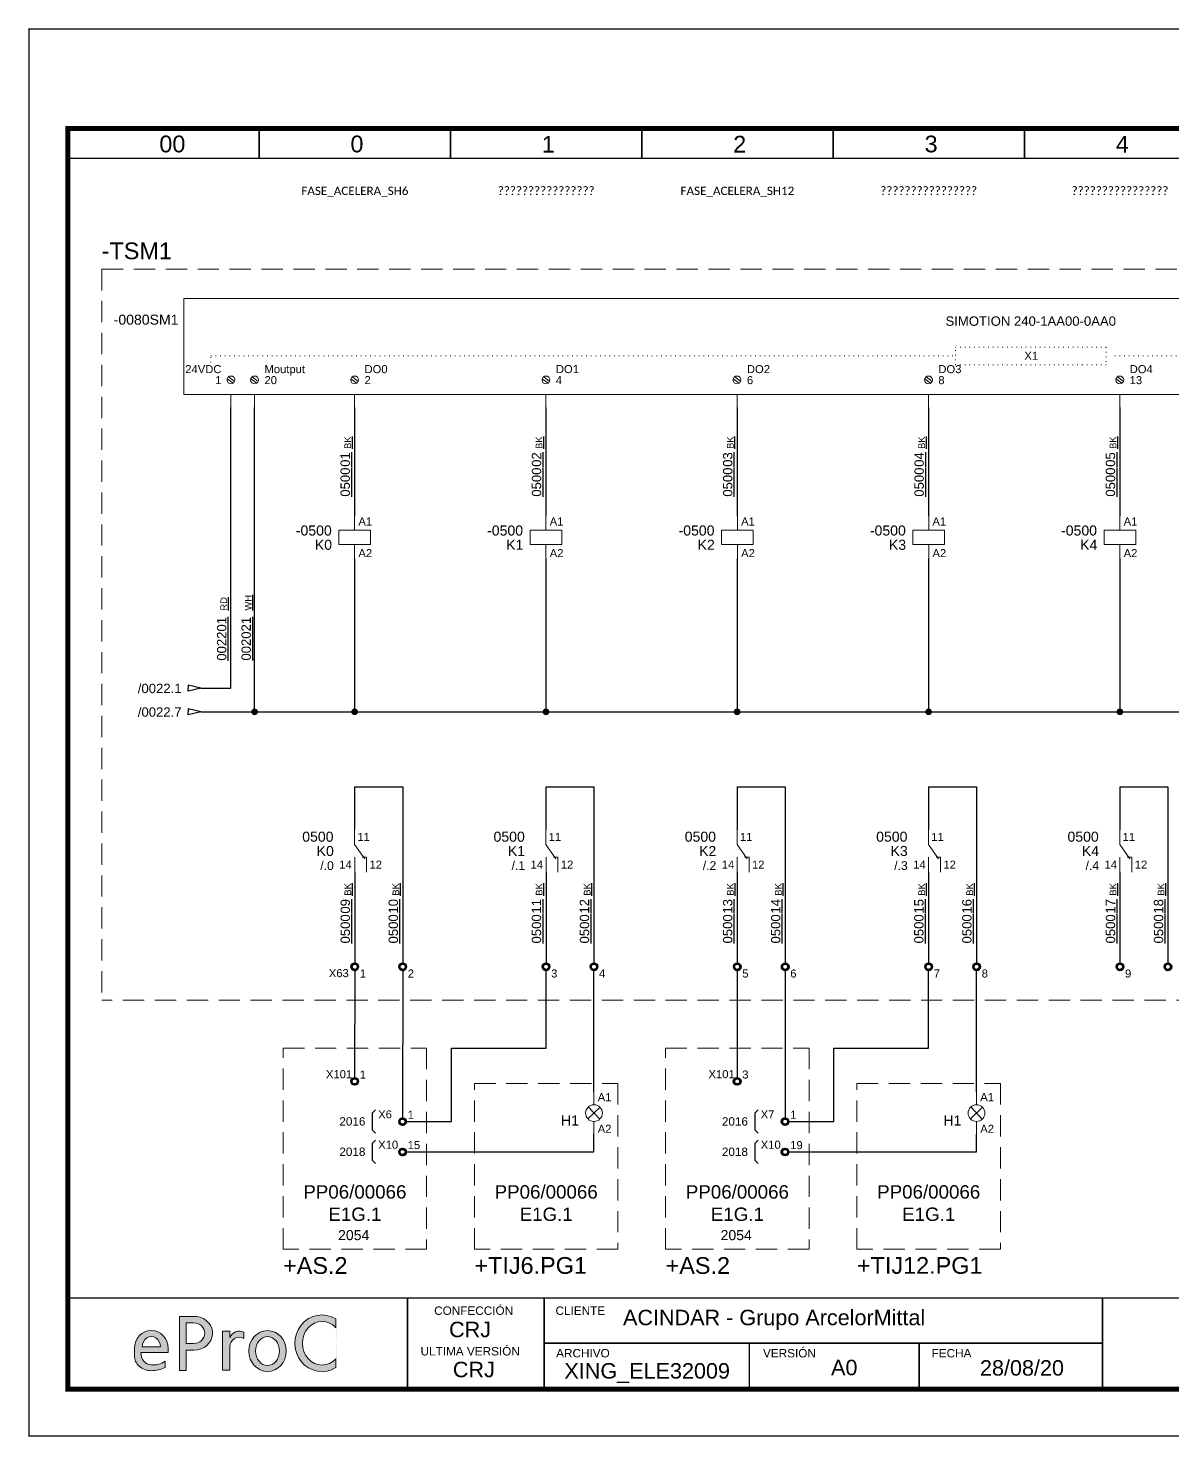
# Model space of a CAD drawing. Header units: millimetres. Extents: x 0 to 14510, y -7775 to 297.
# Drawn here: x 389.8 to 560.6, y -5515.6 to -5305.4 of the extents above; entities that cross this region are included whole.
import ezdxf
from ezdxf.enums import TextEntityAlignment as Align

# ---------------------------------------------------------------- set-up
doc = ezdxf.new("R2010")
doc.units = ezdxf.units.MM
doc.linetypes.add('ACAD_ISO07W100', pattern=[3, 0, -3])
doc.linetypes.add('HIDDEN2', pattern=[4.762499999999999, 3.175, -1.5875])
for name, color, linetype, lineweight in [('Cables eProC', 81, 'Continuous', 25), ('eProC - L2', 41, 'Continuous', 20), ('Referencias eProC', 61, 'Continuous', 25), ('Textos eProC', 41, 'Continuous', 25)]:
    doc.layers.add(name, color=color, linetype=linetype, lineweight=lineweight)
doc.styles.get("Standard").update_dxf_attribs({"font": 'arial.ttf'})

# ---------------------------------------------------------------- blocks, each defined once
blk = doc.blocks.new('eProC - Rótulo')
at = {"layer": 'eProC - L2', "lineweight": 0}
h = blk.add_hatch(color=256, dxfattribs=at)
h.dxf.hatch_style = 1
edge = h.paths.add_edge_path()
edge.add_ellipse((18.25213672028826, -196.9261742999511), major_axis=(0, 2.69398394157768), ratio=0.9394639537380453, start_angle=270, end_angle=450)
edge.add_line((15.721235915227, -196.9261742999488), (15.721235915227, -198.0262406689194))
edge.add_ellipse((18.25213672028826, -198.0262406689176), major_axis=(-2.530900805061371, 0), ratio=0.8765219452336325, start_angle=0, end_angle=90.00000003045925)
edge.add_arc((18.27335383050047, -195.5607843947532), 4.683894425901206, 269.7404606443341, 295.7776069626162)
edge.add_line((20.31028205640587, -199.7785788889764), (20.29822599010674, -198.8274645321544))
edge.add_arc((18.53107238730183, -196.3659306924278), 3.030178328089625, 264.718299702173, 305.6748497988437, ccw=False)
edge.add_ellipse((18.25213672028826, -197.5293953656246), major_axis=(0, -1.853847971147125), ratio=0.8438195784126398, start_angle=270, end_angle=360, ccw=False)
edge.add_line((16.68782350683375, -197.5293953656246), (20.78303752534953, -197.5293953656246))
edge.add_line((20.78303752534953, -197.5293953656246), (20.78303752534964, -196.9261742999511))
edge = h.paths.add_edge_path(flags=16)
edge.add_line((19.61407906036493, -196.6747056132363), (16.8901943802116, -196.6747056132363))
edge.add_ellipse((18.25213672028826, -196.6524970348587), major_axis=(0, 1.493762606582783), ratio=0.9118536529786326, start_angle=269.14812120263406, end_angle=450.85187879736594, ccw=False)
edge = h.paths.add_edge_path()
edge.add_ellipse((24.53606879678694, -194.6480166949741), major_axis=(2.859551306712874, 0), ratio=0.8879042817777737, start_angle=271.7431843167558, end_angle=440.0131197538371)
edge.add_line((25.03197981647497, -192.1474811884746), (22.43893209419025, -192.1474811884746))
edge.add_line((22.43893209419025, -192.1474811884746), (22.43893209419025, -197.188480772912))
edge.add_line((22.43893209419025, -197.188480772912), (22.43893209419025, -200.2321034925712))
edge.add_line((22.43893209419025, -200.2321034925712), (23.45480529619465, -200.2321034925712))
edge.add_line((23.45480529619465, -200.2321034925712), (23.45480529619465, -197.1858495332467))
edge.add_line((23.45480529619465, -197.1858495332467), (24.62305523908697, -197.1858495332467))
edge = h.paths.add_edge_path(flags=16)
edge.add_line((23.45480529619465, -196.1897923405218), (23.45480529619465, -193.1062410494224))
edge.add_line((23.45480529619465, -193.1062410494224), (24.53606879676522, -193.1062410494224))
edge.add_ellipse((24.53606879678694, -194.6480166949741), major_axis=(1.681458667494562, 0), ratio=0.9169274721736568, start_angle=270, end_angle=450, ccw=False)
edge.add_line((24.53606879683048, -196.1897923405218), (23.45480529619465, -196.1897923405218))
h.paths.add_polyline_path([(28.88337502731326, -200.1686943225809), (29.96274090268548, -200.1686943225809), (29.96274090268548, -196.6621550902314, -0.5790308252155739), (32.03007794970472, -195.4418327159001), (32.03007794970472, -194.4851599634876, 0.4270023526849942), (29.96274090268548, -195.3092403231453), (29.96274090268548, -194.3667890582274), (28.88337502731326, -194.3667890582274)])
edge = h.paths.add_edge_path()
edge.add_ellipse((35.59266709558801, -197.314602608275), major_axis=(0, 3.050109259531877), ratio=0.9167500623092966, start_angle=0, end_angle=360)
edge = h.paths.add_edge_path(flags=16)
edge.add_ellipse((35.59266709558801, -197.314602608275), major_axis=(0, 2.152249407964542), ratio=0.8331707360348017, start_angle=0, end_angle=360)
edge = h.paths.add_edge_path()
edge.add_ellipse((43.71944930917152, -196.1511172593932), major_axis=(0, -3.250497670981453), ratio=0.9018554990975474, start_angle=135.331656941236, end_angle=404.668343058764, ccw=False)
edge.add_line((45.78028465666421, -193.8394023104156), (45.78028465666421, -192.5089534251097))
edge.add_ellipse((43.71944930917152, -196.1511172593932), major_axis=(0, -4.224315765563161), ratio=0.963019127378297, start_angle=149.5633998648684, end_angle=390.4366001351317)
edge.add_line((45.78028465666421, -199.7932810936768), (45.78028465666421, -198.4628322083709))
at = {"layer": 'eProC - L2', "lineweight": 5, "const_width": 0.233}
for points in [[(0, 0), (297, 0), (297, -210.0000000000002), (0, -210), (0, 0)], [(56.47486139750822, -202.9226231724861), (56.47486139750822, -189.3236231724859)], [(76.84365215121034, -202.9226231724861), (76.84365215121034, -189.3236231724859)], [(5.783499999999549, -189.4009999999998), (291.2164999999995, -189.4009999999998)], [(160.1370160879637, -203), (160.1370160879637, -189.4009999999998)], [(76.84365215121034, -196.123123172486), (160.1370160879637, -196.123123172486)], [(107.4632783138395, -202.9226231724861), (107.4632783138395, -196.123123172486)], [(132.7952386088173, -202.9226231724861), (132.7952386088173, -196.123123172486)]]:
    blk.add_lwpolyline(points, dxfattribs=at)
at = {"layer": 'eProC - L2', "lineweight": 40, "const_width": 0.75}
blk.add_lwpolyline([(5.783499999999549, -203), (291.2505000000001, -203), (291.2850000000003, -14.87246776690426), (5.817999999999756, -14.87246776690426)], close=True, dxfattribs=at)
at = {"layer": 'eProC - L2', "lineweight": 5, "const_width": 0.233}
for points in [[(34.34049999999991, -19.30656616285751), (5.783499999999663, -19.30656616285751), (5.783499999999549, -14.87246776690426), (34.34049999999979, -14.87246776690426)], [(62.89750000000026, -19.30656616285751), (34.34050000000002, -19.30656616285751), (34.34049999999979, -14.87246776690426), (62.89750000000004, -14.87246776690426)], [(91.4375, -19.30656616285796), (62.88049999999976, -19.30656616285796), (62.88049999999976, -14.87246776690426), (91.4375, -14.87246776690426)], [(119.9608131526145, -19.30656616285796), (91.40381315261425, -19.30656616285796), (91.40381315261413, -14.87246776690472), (119.9608131526143, -14.87246776690472)], [(148.517813152615, -19.30656616285796), (119.9608131526147, -19.30656616285796), (119.9608131526143, -14.87246776690472), (148.5178131526145, -14.87246776690472)], [(177.0578131526145, -19.30656616285842), (148.5008131526142, -19.30656616285842), (148.5008131526142, -14.87246776690472), (177.0578131526145, -14.87246776690472)]]:
    blk.add_lwpolyline(points, close=True, dxfattribs=at)
at = {"layer": 'eProC - L2', "lineweight": 0}
for points in [[(22.43893209419025, -197.188480772912), (22.43893209419025, -192.1474811884746), (25.03197981648179, -192.1474811884746)], [(23.45480529619465, -197.188480772912), (23.45480529619465, -200.2321034925712), (22.43893209419025, -200.2321034925712), (22.43893209419025, -192.1474811884746), (23.45480529619465, -192.1474811884746)], [(23.45480529619465, -193.1062410494224), (23.45480529619465, -196.1897923405218)], [(24.5360687967883, -193.1062410494224), (23.45480529619465, -193.1062410494224), (23.45480529619465, -196.1897923405218), (24.5360687967883, -196.1897923405218)], [(45.78028465666421, -192.5089534251097), (45.78028465666421, -193.8394023104156)], [(29.96274090268548, -196.6284768904829), (29.96274090268548, -200.1686943225809), (28.88337502731326, -200.1686943225809), (28.88337502731326, -194.3667890582274), (29.96274090268548, -194.3667890582274), (29.96274090268548, -195.3092403231431)], [(32.03007794970472, -195.4418327159001), (32.03007794970472, -194.4851599634871)], [(15.721235915227, -196.9261742999511), (15.721235915227, -198.0262406689176)], [(20.78303752534953, -197.5293953656246), (16.68782350683296, -197.5293953656246)], [(16.89019438021217, -196.6747056132363), (19.61407906036425, -196.6747056132363)], [(20.78303752534953, -197.5293953656246), (20.78303752534953, -196.9261742999511)], [(24.62305523906866, -197.1858495332467), (23.45480529619465, -197.1858495332467)], [(20.31028205640587, -199.7785788889755), (20.29822599010674, -198.8274645321535)], [(45.78028465666421, -198.4628322083713), (45.78028465666421, -199.7932810936768)]]:
    blk.add_lwpolyline(points, dxfattribs=at)
for centre, radius, start, end in [((31.34663979589845, -196.6453159903344), 1.384001337398694, 60.40847701888465, 180.6971331110832), ((31.39091835090221, -195.8868887166072), 1.540574078083927, 65.48798580094844, 157.9783705209563), ((18.53107238730195, -196.3659306924278), 3.030178328089643, 264.7182996994936, 305.674849798842), ((18.27335383050047, -195.5607843947532), 4.683894425901305, 269.7404606254545, 295.7776069626336)]:
    blk.add_arc(centre, radius, start, end, dxfattribs=at)
for centre, major_axis, ratio, start_param, end_param in [((24.53606879678694, -194.6480166949741), (1.681458667494562, 0), 0.9169274721736568, 4.71238898038469, 7.853981633974483), ((24.53606879678694, -194.6480166949741), (2.859551306712874, 0), 0.8879042817777737, 4.742813286181207, 7.679677691676559), ((43.71944930917152, -196.1511172593932), (0, -4.224315765563161), 0.963019127378297, 2.610373768118795, 6.814404192650585), ((43.71944930917152, -196.1511172593932), (0, -3.250497670981453), 0.9018554990975474, 2.361982995804007, 7.062794964965373), ((18.25213672028826, -196.9261742999511), (0, 2.69398394157768), 0.9394639537380453, 4.71238898038469, 7.853981633974483), ((18.25213672028826, -196.6524970348587), (0, 1.493762606582783), 0.9118536529786326, 4.697520890542724, 7.868849723816449), ((18.25213672028826, -197.5293953656246), (0, -1.853847971147125), 0.8438195784126398, 4.71238898038469, 6.283185307179586), ((18.25213672028826, -198.0262406689176), (-2.530900805061371, 0), 0.8765219452336325, 0, 1.570796327326511)]:
    blk.add_ellipse(centre, major_axis=major_axis, ratio=ratio, start_param=start_param, end_param=end_param, dxfattribs=at)
for major_axis, ratio in [((0, 3.050109259531877), 0.9167500623092966), ((0, 2.152249407964542), 0.8331707360348017)]:
    blk.add_ellipse((35.59266709558801, -197.314602608275), major_axis=major_axis, ratio=ratio, dxfattribs=at)
at = {"layer": 'eProC - L2', "lineweight": 20, "char_height": 2.5, "attachment_point": 7}
for s, insert in [('{\\fArial|b0|i0|c0|p18;00}', (19.45209767577444, -18.45176193203861)), ('{\\fArial|b0|i0|c0|p18;0}', (47.95841082838848, -18.45176193204053)), ('{\\fArial|b0|i0|c0|p18;1}', (76.51541082838872, -18.45176193203906)), ('{\\fArial|b0|i0|c0|p18;2}', (105.0554108283887, -18.45176193203906)), ('{\\fArial|b0|i0|c0|p18;3}', (133.6124108283885, -18.45176193203906)), ('{\\fArial|b0|i0|c0|p18;4}', (162.1354108283886, -18.45176193203906))]:
    blk.add_mtext(s, dxfattribs=dict(at, insert=insert))
at = {"layer": 'eProC - L2', "attachment_point": 7}
for s, insert, char_height in [('{\\fArial|b0|i0|c0|p18;CONFECCIÓN }', (60.44413231986846, -191.9323770540059), 1.255239842187869), ('{\\fArial|b0|i0|c0|p18;CLIENTE}', (78.54848969712793, -191.9323770540059), 1.255239842187869), ('{\\fArial|b0|i0|c0|p18;ACINDAR - Grupo ArcelorMittal}', (88.62083612340257, -194.1530265221377), 2.305149634601388), ('{\\fArial|b0|i0|c0|p18;CRJ}', (62.66984818896753, -195.2786288782686), 2.305149634601388), ('{\\fArial|b0|i0|c0|p18;ULTIMA VERSIÓN}', (58.41840193245116, -197.989487357172), 1.255239842187869), ('{\\fArial|b0|i0|c0|p18;ARCHIVO}', (78.64627760704661, -198.2800028847432), 1.255239842187869), ('{\\fArial|b0|i0|c0|p18;VERSIÓN}', (109.503126452717, -198.2800028847432), 1.255239842187869), ('{\\fArial|b0|i0|c0|p18;FECHA}', (134.6501022744314, -198.2800028847432), 1.255239842187869), ('{\\fArial|b0|i0|c0|p18;CRJ}', (63.23684171670493, -201.2539878171506), 2.305149634601388), ('{\\fArial|b0|i0|c0|p18;XING_ELE32009}', (79.87327899639467, -202.087657779754), 2.305149634601388), ('{\\fArial|b0|i0|c0|p18;A0}', (119.6550813409899, -200.9525265221378), 2.305149634601388), ('{\\fArial|b0|i0|c0|p18;28/08/20}', (141.867730192314, -201.0108573813513), 2.305149634601388)]:
    blk.add_mtext(s, dxfattribs=dict(at, insert=insert, char_height=char_height))
at = {"layer": 'eProC - L2'}
for tag, p in [('GR', (284.9388241817146, -193.1055635700077)), ('PG', (284.9388241817146, -198.932405996431))]:
    blk.add_attdef(tag, text='', height=3, dxfattribs=at).set_placement(p, align=Align.MIDDLE)
blk.add_attdef('DESCRIPCIÓN', text='', height=1.8, dxfattribs=at).set_placement((216.3124805672701, -199.6093158954159), align=Align.CENTER)
blk = doc.blocks.new('DO_01')
at = {"layer": 'Cables eProC'}
for points in [[(19.84594970466969, -79.08101476948013), (24.34881639718151, -79.08101476948013), (24.34881639718151, -37.18810112450319)], [(19.84594970466969, -82.606788028349), (27.87458965607402, -82.60678802834809), (27.87458965607402, -37.18810112450319)]]:
    blk.add_lwpolyline(points, dxfattribs=at)
at = {"layer": 'eProC - L2'}
blk.add_lwpolyline([(0, 0), (285.3993131526131, 0), (285.3993131526131, -170.0944338371428), (0, -170.0944338371428)], close=True, dxfattribs=at)
for points in [[(256.3939237839822, -20.9050995687885), (17.33208903761988, -20.90509956879123)], [(17.33208903761988, -35.22981306578004), (17.33208903761988, -20.90509956879123)], [(256.3939237839822, -20.9050995687885), (256.3939237839822, -35.22981306577822)], [(24.66013689338251, -33.57213344519369), (23.79449067109817, -32.88831886998014)], [(24.00707340862209, -32.60115836636305), (24.89027958009137, -33.29884436951579)], [(28.18591015227503, -33.57213344519369), (27.32026392999069, -32.88831886998014)], [(27.5328466675146, -32.60115836636305), (28.41605283898389, -33.29884436951579)], [(43.11313364881607, -33.57213344519369), (42.24748742653173, -32.88831886998014)], [(42.46007016405565, -32.60115836636305), (43.34327633552493, -33.29884436951579)], [(71.65313364881513, -33.57213344519369), (70.78748742653079, -32.88831886998014)], [(71.0000701640547, -32.60115836636305), (71.88327633552399, -33.29884436951579)], [(100.1594558671877, -33.57213073311141), (99.29380964490338, -32.88831615789786)], [(99.5063923824273, -32.60115565428077), (100.3895985538966, -33.29884165743351)], [(128.716446761031, -33.57213344519369), (127.8508005387466, -32.88831886998014)], [(128.0633832762705, -32.60115836636305), (128.9465894477398, -33.29884436951579)], [(157.2564513141078, -33.57213344519369), (156.3908050918235, -32.88831886998014)], [(156.6033878293474, -32.60115836636305), (157.4865940008167, -33.29884436951579)], [(185.7797644667226, -33.57213344519369), (184.9141182444382, -32.88831886998014)], [(185.1267009819621, -32.60115836636305), (186.0099071534314, -33.29884436951579)], [(214.3030776193373, -33.57213344519369), (213.4374313970529, -32.88831886998014)], [(213.6500141345768, -32.60115836636305), (214.5332203060461, -33.29884436951579)], [(242.826390771952, -33.57213344519369), (241.9607445496677, -32.88831886998014)], [(242.1733272871916, -32.60115836636305), (243.0565334586609, -33.29884436951579)], [(17.33208903761988, -35.22981306578004), (256.3939237839822, -35.22981306577822)], [(24.34881639718151, -35.22981306577822), (24.34881639718151, -37.18810112450319)], [(27.87458965607402, -35.22981306577822), (27.87458965607402, -37.18810112450319)], [(42.80181315261507, -35.22981306577822), (42.80181315261507, -37.18810112450319)], [(71.34181315261412, -35.22981306577822), (71.34181315261412, -37.18809841242091)], [(99.86512630522884, -35.22981306577822), (99.86512630522884, -37.18810112450319)], [(128.4221263052295, -35.22981306577822), (128.4221263052295, -37.18810112450319)], [(156.9621263052286, -35.22981306577822), (156.9621263052286, -37.18810112450319)], [(185.4854394578433, -35.22981306577822), (185.4854394578433, -37.18809841242091)], [(214.008752610458, -35.22981306577822), (214.008752610458, -37.18809841242091)], [(242.5320657630728, -35.22981306577822), (242.5320657630728, -37.18809841242091)]]:
    blk.add_lwpolyline(points, dxfattribs=at)
at = {"layer": 'eProC - L2', "linetype": 'ACAD_ISO07W100', "ltscale": 0.2}
blk.add_lwpolyline([(132.4220374803772, -28.16513649028366), (154.9079493906465, -28.16513649028366), (154.9079493906465, -30.83564441273575), (132.4220374803772, -30.83564441273575)], close=True, dxfattribs=at)
for points in [[(21.33241259852184, -30.46476562651969), (21.33241259852184, -29.5003904515097), (132.4220374803754, -29.5003904515097)], [(245.1834483611437, -30.46476562651969), (245.1834483611437, -29.5003904515097), (155.9150289305162, -29.5003904515097)]]:
    blk.add_lwpolyline(points, dxfattribs=at)
at = {"layer": 'eProC - L2'}
for centre in [(24.34881639718151, -33.07641504645562), (27.87458965607402, -33.07641504645562), (42.80181315261507, -33.07641504645562), (71.34181315261412, -33.07641504645562), (99.84813537098671, -33.07641233437334), (128.40512626483, -33.07641504645562), (156.9451308179068, -33.07641504645562), (185.4684439705215, -33.07641504645562), (213.9917571231363, -33.07641504645562), (242.515070275751, -33.07641504645562)]:
    blk.add_circle(centre, 0.5853692699507881, dxfattribs=at)
at = {"layer": 'eProC - L2', "char_height": 1.2}
for s, insert, attachment_point in [('24VDC', (22.9365740690846, -30.86054497545888), 3), ('Moutput', (29.34668235473873, -30.86054497545888), 1), ('DO0', (44.27390585127978, -30.86054497545888), 1), ('DO1', (72.81390585127883, -30.86054497545888), 1), ('DO2', (101.3202280696514, -30.8605422633766), 1), ('DO3', (129.8772189634947, -30.86054497545888), 1), ('DO4', (158.4172235165715, -30.86054497545888), 1), ('DO5', (186.9405366691863, -30.86054497545888), 1), ('DO6', (215.463849821801, -30.86054497545888), 1), ('DO7', (243.9871629744157, -30.86054497545888), 1), ('1', (22.9365740690846, -32.50540568584074), 3), ('20', (29.34668235473873, -32.50540568584074), 1), ('2', (44.27390585127978, -32.50540568584074), 1), ('4', (72.81390585127883, -32.50540568584074), 1), ('6', (101.3202280696514, -32.50540297375846), 1), ('8', (129.8772189634947, -32.50540568584074), 1), ('13', (158.4172235165715, -32.50540568584074), 1), ('15', (186.9405366691863, -32.50540568584074), 1), ('17', (215.463849821801, -32.50540568584074), 1), ('19', (243.9871629744157, -32.50540568584074), 1)]:
    blk.add_mtext_dynamic_manual_height_columns(s, width=3.250252668158737, gutter_width=7.5, heights=[0], dxfattribs=dict(at, insert=insert, attachment_point=attachment_point))
at = {"layer": 'eProC - L2'}
for tag, p in [('GXX1', (16.52262650177727, -22.51257013061422)), ('ID1', (16.52262650177727, -24.82869351363752))]:
    blk.add_attdef(tag, text='', height=1.5, dxfattribs=at).set_placement(p, align=Align.RIGHT)
for tag, height, p in [('DESC1', 1.4, (143.66499343551, -24.99573088878878)), ('BYTE', 1.2, (143.7363716029286, -30.06277491615674))]:
    blk.add_attdef(tag, text='', height=height, dxfattribs=at).set_placement(p, align=Align.CENTER)
blk = doc.blocks.new('eProC_B31_00')
at = {"layer": 'eProC - L2'}
for p, q in [((0, -2.107225389469022), (0, 0)), ((-2.370628563152422, -2.107225389469022), (2.370628563152422, -2.107225389469022)), ((-2.370628563152422, -4.214450778938044), (-2.370628563152422, -2.107225389469022)), ((2.370628563152422, -2.107225389469022), (2.370628563152422, -4.214450778938044)), ((2.370628563152422, -4.214450778938044), (-2.370628563152422, -4.214450778938044)), ((0, -4.214450778938044), (0, -6.321676168408885))]:
    blk.add_line(p, q, dxfattribs=at)
for tag, p in [('GXX', (-3.415962030262563, -2.885587732337626)), ('KXXX.X', (-3.369967021521916, -5.018904399182247))]:
    blk.add_attdef(tag, text='', height=1.5, dxfattribs=at).set_placement(p, align=Align.RIGHT)
at = {"layer": 'eProC - L2', "flags": 8}
for tag, p in [('A1', (0.5573776115197688, -1.388941148878075)), ('A2', (0.5592956374384812, -6.110240629295731))]:
    blk.add_attdef(tag, p, '', height=1.2, dxfattribs=at)
blk = doc.blocks.new('NODO')
at = {"layer": 'Cables eProC', "const_width": 0.5}
blk.add_lwpolyline([(-0.25, 0, 1), (0.25, 0, 1)], format="xyb", close=True, dxfattribs=at)
blk = doc.blocks.new('eProC - Referencia Cable')
at = {"layer": 'Referencias eProC'}
for points in [[(0, 0), (-1.863388116944407, 0.4313419375316698), (-1.863388116944407, 0)], [(0, 0), (-1.863388116944407, -0.4313419375316698), (-1.863388116944407, 0)]]:
    blk.add_lwpolyline(points, dxfattribs=at)
blk.add_attdef('/XX.X', text='', height=1.4, dxfattribs=at).set_placement((-2.869272252259179, -0.7328899879939854), align=Align.RIGHT)
blk = doc.blocks.new('eProC - Borne 2.0')
at = {"layer": 'Cables eProC'}
h = blk.add_hatch(dxfattribs=at)
h.set_pattern_fill('ANSI31', color=256, scale=0.0279171615287314)
h.set_pattern_definition([(45, (-2462.882078904184, -2995.577827000979), (-0.06267581517531662, 0.06267581517531662), [])])
edge = h.paths.add_edge_path()
edge.add_arc((0, -0.4535599239779913), 0.5742361460052544, 0, 360)
edge = h.paths.add_edge_path(flags=17)
edge.add_arc((2.775557561562891e-17, -0.4535599239779913), 0.3850599639098976, 0, 360)
for radius in [0.5742361460052052, 0.3850599639097176]:
    blk.add_circle((0, -0.4535599239779913), radius, dxfattribs=at)
blk = doc.blocks.new('eProC_B32_01')
at = {"layer": 'eProC - L2'}
for p, q in [((0, -1.911612810033148), (0, 0)), ((0, -4.410063358373918), (0, -6.321676168408885))]:
    blk.add_line(p, q, dxfattribs=at)
for points in [[(-0.9090045296616154, -4.017736299093485), (0.9090045296607059, -2.303939869313581)], [(-0.8568982148899522, -2.251833554541008), (0.8568982148890427, -4.069842613864239)]]:
    blk.add_lwpolyline(points, dxfattribs=at)
blk.add_circle((0, -3.160838084203533), 1.249225274170242, dxfattribs=at)
for tag, p in [('GXX', (-2.294558741280382, -2.885587732337626)), ('KXXX.X', (-2.248563732539735, -5.018904399182247))]:
    blk.add_attdef(tag, text='', height=1.5, dxfattribs=at).set_placement(p, align=Align.RIGHT)
at = {"layer": 'eProC - L2', "flags": 8}
for tag, p in [('A1', (0.5573776115197688, -1.388941148878075)), ('A2', (0.5592956374384812, -6.110240629295731))]:
    blk.add_attdef(tag, p, '', height=1.2, dxfattribs=at)
blk = doc.blocks.new('eProC_B16_00')
at = {"layer": 'eProC - L2'}
for p, q in [((0, -2.212649590350338), (0, 0)), ((0.009941017618984915, -6.321676168408885), (0.009941017618984915, -4.109026578058547)), ((1.777964527987933, -6.321676168408885), (1.777964527987933, -4.109026578058547))]:
    blk.add_line(p, q, dxfattribs=at)
for points in [[(1.497514668010808, -4.342703817865186), (-0.009941017618984915, -2.220045227606533)], [(1.777964527987933, -4.109026578058547), (1.108192962158682, -4.109026578058547)]]:
    blk.add_lwpolyline(points, dxfattribs=at)
for tag, height, p in [('GXX', 1.5, (-3.156485828428231, -1.791296475615127)), ('KXXX.X', 1.5, (-3.110490819688494, -3.924613142459748)), ('/XXX.X', 1.3, (-3.110490819688494, -6.005326945499291))]:
    blk.add_attdef(tag, text='', height=height, dxfattribs=at).set_placement(p, align=Align.RIGHT)
at = {"layer": 'eProC - L2', "flags": 8}
for tag, p in [('11', (0.4032669653370249, -1.677584521825338)), ('13', (-2.301231213134088, -5.810059135917982))]:
    blk.add_attdef(tag, p, '', height=1.2, dxfattribs=at)
blk.add_attdef('14', text='', height=1.2, dxfattribs=at).set_placement((4.079423999281062, -5.810059135917982), align=Align.RIGHT)

msp = doc.modelspace()

# ---------------------------------------------------------------- linework, layer by layer
at = {"layer": 'Cables eProC'}
for p, q in [((438.5042475980014, -5361.992527157484), (438.5042475980014, -5378.215866960993)), ((467.0442475980004, -5361.992527157484), (467.0442475980004, -5378.215866960993)), ((495.5675607506151, -5361.992527157484), (495.5675607506151, -5378.215866960993)), ((524.1245607506158, -5361.992527157484), (524.1245607506158, -5378.215866960993)), ((552.6645607506149, -5361.992527157484), (552.6645607506149, -5378.215866960993)), ((438.5042475980014, -5384.537543129401), (438.5042475980014, -5407.411214061329)), ((467.0442475980004, -5384.537543129401), (467.0442475980004, -5407.411214061329)), ((495.5675607506151, -5384.537543129401), (495.5675607506151, -5407.411214061329)), ((524.1245607506158, -5384.537543129401), (524.1245607506158, -5407.411214061329)), ((552.6645607506149, -5384.537543129401), (552.6645607506149, -5407.411214061329)), ((423.5770241014603, -5407.411214061329), (661.5343798130489, -5407.411214061329)), ((438.5042475980014, -5418.623198004359), (438.5042475980013, -5425.007206234229)), ((438.5042475980014, -5418.623198004359), (445.6686844453866, -5418.623198004359)), ((445.6686844453866, -5418.623198004359), (445.6686844453866, -5444.894401480359)), ((467.0442475980004, -5418.623198004359), (467.0442475980004, -5425.007206234229)), ((467.0442475980004, -5418.623198004359), (474.2086844453857, -5418.623198004359)), ((474.2086844453857, -5418.623198004359), (474.2086844453856, -5444.894401480359)), ((495.5675607506151, -5418.623198004359), (495.5675607506151, -5425.007206234229)), ((495.5675607506151, -5418.623198004359), (502.7319975980004, -5418.623198004359)), ((502.7319975980004, -5418.623198004359), (502.7319975980004, -5444.894401480359)), ((524.1245607506158, -5418.623198004359), (524.1245607506157, -5425.007206234229)), ((524.1245607506158, -5418.623198004359), (531.2889975980011, -5418.623198004359)), ((531.2889975980011, -5418.623198004359), (531.2889975980011, -5444.894401480359)), ((552.6645607506149, -5418.623198004359), (552.6645607506149, -5425.007206234229)), ((552.6645607506149, -5418.623198004359), (559.8289975980001, -5418.623198004359)), ((559.8289975980001, -5418.623198004359), (559.8289975980001, -5444.894401480359)), ((438.5141886156203, -5431.328882402638), (438.5141886156204, -5444.89440148036)), ((467.0541886156194, -5431.328882402638), (467.0541886156194, -5444.89440148036)), ((495.5775017682341, -5431.328882402638), (495.5775017682341, -5444.89440148036)), ((524.1345017682347, -5431.328882402638), (524.1345017682347, -5444.89440148036)), ((552.6745017682338, -5431.328882402638), (552.6745017682338, -5444.89440148036)), ((438.5141886156204, -5446.042873772371), (438.5045929806113, -5461.996657438419)), ((445.6686844453866, -5446.04287377237), (445.6587735994113, -5467.995850699228)), ((467.0541886156194, -5457.590445157882), (467.0541886156194, -5446.042873772371)), ((474.2086844453856, -5464.133916737523), (474.2086844453856, -5446.04287377237)), ((495.5775017682341, -5446.042873772371), (495.5679061332251, -5461.996657438419)), ((502.7319975980004, -5446.04287377237), (502.7220867520251, -5467.995850699229)), ((524.1175017682332, -5457.590445157882), (524.1175017682332, -5446.042873772371)), ((531.2719975979994, -5464.133916737523), (531.2719975979994, -5446.04287377237)), ((452.9474524974357, -5468.570086844441), (452.9474524974358, -5457.590445157882)), ((452.9474524974357, -5457.590445157882), (467.0541886156194, -5457.590445157882)), ((510.0107656500495, -5468.570086844441), (510.0107656500496, -5457.590445157882)), ((510.0107656500495, -5457.590445157882), (524.1175017682332, -5457.590445157882)), ((446.2329795737714, -5468.570086844441), (452.9474524974357, -5468.570086844441)), ((503.2962927263852, -5468.570086844441), (510.0107656500495, -5468.570086844441)), ((474.2086844453856, -5473.098032408395), (474.2086844453856, -5470.455592905932)), ((531.2719975979994, -5473.098032408395), (531.2719975979994, -5470.455592905932)), ((446.2329795737714, -5473.098032408395), (474.2086844453856, -5473.098032408395)), ((503.2962927263852, -5473.098032408395), (531.2719975979994, -5473.098032408395))]:
    msp.add_line(p, q, dxfattribs=at)
at = {"layer": 'eProC - L2', "linetype": 'HIDDEN2'}
for points in [[(400.8030693987001, -5341.336077519419), (400.8030693987001, -5450.449085949043)], [(400.8030693987001, -5341.336077519419), (673.8112172843316, -5341.336077519419), (673.8112172843316, -5450.449085949043), (400.8030693987001, -5450.449085949043)], [(427.8290594453864, -5457.590445157884), (449.2468094453858, -5457.590445157882), (449.2468094453858, -5487.632015640843), (427.8290594453861, -5487.632015640846), (427.8290594453864, -5457.590445157884)], [(484.8923725980002, -5457.590445157884), (506.3101225979996, -5457.590445157882), (506.3101225979996, -5487.632015640843), (484.8923725979998, -5487.632015640846), (484.8923725980002, -5457.590445157884)], [(456.3690594453855, -5462.863452732953), (477.7868094453849, -5462.863452732951), (477.7868094453847, -5487.632015640839), (456.3690594453849, -5487.632015640842), (456.3690594453855, -5462.863452732953)], [(513.4323725979992, -5462.863452732953), (534.8501225979987, -5462.863452732951), (534.8501225979985, -5487.632015640839), (513.4323725979987, -5487.632015640842), (513.4323725979992, -5462.863452732953)]]:
    msp.add_lwpolyline(points, dxfattribs=at)
at = {"layer": 'Referencias eProC'}
for p, q in [((441.1294090823328, -5467.301413967524), (441.6294090823328, -5466.801413967524)), ((441.1294090823328, -5467.301413967524), (441.1294090823328, -5469.801413967524)), ((498.1927222349465, -5467.301413967525), (498.6927222349465, -5466.801413967525)), ((498.1927222349465, -5467.301413967525), (498.1927222349465, -5469.801413967525)), ((441.1294090823328, -5469.801413967524), (441.6294090823328, -5470.301413967524)), ((498.1927222349465, -5469.801413967525), (498.6927222349465, -5470.301413967525)), ((441.1294090823328, -5471.829359531478), (441.6294090823328, -5471.329359531478)), ((441.1294090823328, -5471.829359531478), (441.1294090823328, -5474.329359531478)), ((498.1927222349465, -5471.829359531479), (498.6927222349465, -5471.329359531479)), ((498.1927222349465, -5471.829359531479), (498.1927222349465, -5474.329359531479)), ((441.1294090823328, -5474.329359531478), (441.6294090823328, -5474.829359531478)), ((498.1927222349465, -5474.329359531479), (498.6927222349465, -5474.829359531479))]:
    msp.add_line(p, q, dxfattribs=at)

# ---------------------------------------------------------------- block references
at = {"rotation": 180}
for p in [(438.5141886156204, -5445.922197550343), (445.6686844453866, -5445.922197550342), (467.0541886156194, -5445.922197550343), (474.2086844453856, -5445.922197550342), (495.5775017682341, -5445.922197550343), (502.7319975980004, -5445.922197550342), (524.1345017682348, -5445.922197550343), (531.2889975980011, -5445.922197550342), (552.6745017682339, -5445.922197550343), (559.8289975980001, -5445.922197550342)]:
    msp.add_blockref('eProC - Borne 2.0', p, dxfattribs=at)
for p in [(438.5042475979996, -5462.117333556577), (495.5675607506133, -5462.117333556578), (445.6587434277662, -5468.116526920462), (502.72205658038, -5468.116526920463), (445.6587434277662, -5472.644472484416), (502.72205658038, -5472.644472484417)]:
    msp.add_blockref('eProC - Borne 2.0', p)
at = {"layer": 'Cables eProC'}
msp.add_blockref('eProC - Rótulo', (389.9189344453866, -5305.497859870124), dxfattribs=at)
ref = msp.add_blockref('DO_01', (395.7024344453863, -5324.804426032981), dxfattribs=at)
ref.add_attrib('DESC1', 'SIMOTION 240-1AA00-0AA0', dxfattribs={"layer": 'eProC - L2', "height": 1.4}).set_placement((539.3674278808963, -5349.800156921769), align=Align.CENTER)
ref.add_attrib('BYTE', 'X1', dxfattribs={"layer": 'eProC - L2', "height": 1.2}).set_placement((539.4388060483149, -5354.867200949137), align=Align.CENTER)
ref.add_attrib('ID1', '-0080SM1', dxfattribs={"layer": 'eProC - L2', "height": 1.5}).set_placement((412.2250609471636, -5349.633119546618), align=Align.RIGHT)
msp.add_blockref('eProC - Referencia Cable', (415.548384150056, -5403.885440802461), dxfattribs=at).add_auto_attribs({'/XX.X': '/0022.1'})
at = {"layer": 'Cables eProC', "xscale": -1, "rotation": 180}
for p in [(423.5770241014603, -5407.411214061329), (438.5042475980014, -5407.411214061329), (467.0442475980004, -5407.411214061329), (495.5675607506151, -5407.411214061329), (524.1245607506158, -5407.411214061329), (552.6645607506149, -5407.411214061329)]:
    msp.add_blockref('NODO', p, dxfattribs=at)
at = {"layer": 'eProC - L2', "color": 4}
ref = msp.add_blockref('eProC_B31_00', (438.5042475980014, -5378.215866960993), dxfattribs=at)
ref.add_attrib('KXXX.X', 'K0', dxfattribs={"height": 1.5}).set_placement((435.1342805764876, -5383.234771360178), align=Align.RIGHT)
ref.add_attrib('A1', 'A1', (439.0616252095211, -5379.604808109871), dxfattribs={"height": 1.2})
ref.add_attrib('A2', 'A2', (439.0635432354471, -5384.326107590285), dxfattribs={"height": 1.2})
ref.add_attrib('GXX', '-0500', dxfattribs={"height": 1.5}).set_placement((435.0882855677343, -5381.101454693329), align=Align.RIGHT)
ref = msp.add_blockref('eProC_B31_00', (467.0442475980004, -5378.215866960993), dxfattribs=at)
ref.add_attrib('KXXX.X', 'K1', dxfattribs={"height": 1.5}).set_placement((463.6742805764867, -5383.234771360178), align=Align.RIGHT)
ref.add_attrib('A1', 'A1', (467.6016252095202, -5379.604808109871), dxfattribs={"height": 1.2})
ref.add_attrib('A2', 'A2', (467.6035432354462, -5384.326107590285), dxfattribs={"height": 1.2})
ref.add_attrib('GXX', '-0500', dxfattribs={"height": 1.5}).set_placement((463.6282855677333, -5381.101454693329), align=Align.RIGHT)
ref = msp.add_blockref('eProC_B31_00', (495.6012475980011, -5378.215866960993), dxfattribs=at)
ref.add_attrib('KXXX.X', 'K2', dxfattribs={"height": 1.5}).set_placement((492.2312805764874, -5383.234771360178), align=Align.RIGHT)
ref.add_attrib('A1', 'A1', (496.1586252095209, -5379.604808109871), dxfattribs={"height": 1.2})
ref.add_attrib('A2', 'A2', (496.1605432354469, -5384.326107590285), dxfattribs={"height": 1.2})
ref.add_attrib('GXX', '-0500', dxfattribs={"height": 1.5}).set_placement((492.185285567734, -5381.101454693329), align=Align.RIGHT)
ref = msp.add_blockref('eProC_B31_00', (524.1412475980002, -5378.215866960993), dxfattribs=at)
ref.add_attrib('KXXX.X', 'K3', dxfattribs={"height": 1.5}).set_placement((520.7712805764864, -5383.234771360178), align=Align.RIGHT)
ref.add_attrib('A1', 'A1', (524.69862520952, -5379.604808109871), dxfattribs={"height": 1.2})
ref.add_attrib('A2', 'A2', (524.7005432354459, -5384.326107590285), dxfattribs={"height": 1.2})
ref.add_attrib('GXX', '-0500', dxfattribs={"height": 1.5}).set_placement((520.7252855677331, -5381.101454693329), align=Align.RIGHT)
ref = msp.add_blockref('eProC_B31_00', (552.6645607506149, -5378.215866960993), dxfattribs=at)
ref.add_attrib('KXXX.X', 'K4', dxfattribs={"height": 1.5}).set_placement((549.2945937291012, -5383.234771360178), align=Align.RIGHT)
ref.add_attrib('A1', 'A1', (553.2219383621347, -5379.604808109871), dxfattribs={"height": 1.2})
ref.add_attrib('A2', 'A2', (553.2238563880607, -5384.326107590285), dxfattribs={"height": 1.2})
ref.add_attrib('GXX', '-0500', dxfattribs={"height": 1.5}).set_placement((549.2485987203478, -5381.101454693329), align=Align.RIGHT)
ref = msp.add_blockref('eProC_B16_00', (438.5042475980013, -5425.007206234229), dxfattribs=at)
ref.add_attrib('KXXX.X', 'K0', dxfattribs={"height": 1.5}).set_placement((435.3937567783001, -5428.931819376673), align=Align.RIGHT)
ref.add_attrib('/XXX.X', '/.0', dxfattribs={"height": 1.3}).set_placement((435.3937567783001, -5431.012533179738), align=Align.RIGHT)
ref.add_attrib('14', '12', dxfattribs={"height": 1.2}).set_placement((442.5836715972696, -5430.817265370154), align=Align.RIGHT)
ref.add_attrib('11', '11', (438.9075145633256, -5426.68479075605), dxfattribs={"height": 1.2})
ref.add_attrib('13', '14', (436.2030163848545, -5430.817265370154), dxfattribs={"height": 1.2})
ref.add_attrib('GXX', '0500', dxfattribs={"height": 1.5}).set_placement((435.3477617695758, -5426.798502709854), align=Align.RIGHT)
ref = msp.add_blockref('eProC_B16_00', (467.0442475980004, -5425.007206234229), dxfattribs=at)
ref.add_attrib('KXXX.X', 'K1', dxfattribs={"height": 1.5}).set_placement((463.9337567782991, -5428.931819376673), align=Align.RIGHT)
ref.add_attrib('/XXX.X', '/.1', dxfattribs={"height": 1.3}).set_placement((463.9337567782991, -5431.012533179738), align=Align.RIGHT)
ref.add_attrib('14', '12', dxfattribs={"height": 1.2}).set_placement((471.1236715972687, -5430.817265370154), align=Align.RIGHT)
ref.add_attrib('11', '11', (467.4475145633247, -5426.68479075605), dxfattribs={"height": 1.2})
ref.add_attrib('13', '14', (464.7430163848535, -5430.817265370154), dxfattribs={"height": 1.2})
ref.add_attrib('GXX', '0500', dxfattribs={"height": 1.5}).set_placement((463.8877617695749, -5426.798502709854), align=Align.RIGHT)
ref = msp.add_blockref('eProC_B16_00', (495.5675607506151, -5425.007206234229), dxfattribs=at)
ref.add_attrib('KXXX.X', 'K2', dxfattribs={"height": 1.5}).set_placement((492.4570699309139, -5428.931819376673), align=Align.RIGHT)
ref.add_attrib('/XXX.X', '/.2', dxfattribs={"height": 1.3}).set_placement((492.4570699309139, -5431.012533179738), align=Align.RIGHT)
ref.add_attrib('14', '12', dxfattribs={"height": 1.2}).set_placement((499.6469847498834, -5430.817265370154), align=Align.RIGHT)
ref.add_attrib('11', '11', (495.9708277159394, -5426.68479075605), dxfattribs={"height": 1.2})
ref.add_attrib('13', '14', (493.2663295374683, -5430.817265370154), dxfattribs={"height": 1.2})
ref.add_attrib('GXX', '0500', dxfattribs={"height": 1.5}).set_placement((492.4110749221896, -5426.798502709854), align=Align.RIGHT)
ref = msp.add_blockref('eProC_B16_00', (524.1245607506157, -5425.007206234229), dxfattribs=at)
ref.add_attrib('KXXX.X', 'K3', dxfattribs={"height": 1.5}).set_placement((521.0140699309145, -5428.931819376673), align=Align.RIGHT)
ref.add_attrib('/XXX.X', '/.3', dxfattribs={"height": 1.3}).set_placement((521.0140699309145, -5431.012533179738), align=Align.RIGHT)
ref.add_attrib('14', '12', dxfattribs={"height": 1.2}).set_placement((528.2039847498841, -5430.817265370154), align=Align.RIGHT)
ref.add_attrib('11', '11', (524.52782771594, -5426.68479075605), dxfattribs={"height": 1.2})
ref.add_attrib('13', '14', (521.8233295374689, -5430.817265370154), dxfattribs={"height": 1.2})
ref.add_attrib('GXX', '0500', dxfattribs={"height": 1.5}).set_placement((520.9680749221902, -5426.798502709854), align=Align.RIGHT)
ref = msp.add_blockref('eProC_B16_00', (552.6645607506148, -5425.007206234229), dxfattribs=at)
ref.add_attrib('KXXX.X', 'K4', dxfattribs={"height": 1.5}).set_placement((549.5540699309136, -5428.931819376673), align=Align.RIGHT)
ref.add_attrib('/XXX.X', '/.4', dxfattribs={"height": 1.3}).set_placement((549.5540699309136, -5431.012533179738), align=Align.RIGHT)
ref.add_attrib('14', '12', dxfattribs={"height": 1.2}).set_placement((556.7439847498831, -5430.817265370154), align=Align.RIGHT)
ref.add_attrib('11', '11', (553.0678277159391, -5426.68479075605), dxfattribs={"height": 1.2})
ref.add_attrib('13', '14', (550.363329537468, -5430.817265370154), dxfattribs={"height": 1.2})
ref.add_attrib('GXX', '0500', dxfattribs={"height": 1.5}).set_placement((549.5080749221893, -5426.798502709854), align=Align.RIGHT)
ref = msp.add_blockref('eProC_B32_01', (474.2086844453856, -5464.133916737523), dxfattribs=at)
ref.add_attrib('A2', 'A2', (474.7679800828313, -5470.244157366815), dxfattribs={"height": 1.2})
ref.add_attrib('A1', 'A1', (474.7660620569054, -5465.522857886401), dxfattribs={"height": 1.2})
ref.add_attrib('KXXX.X', 'H1', dxfattribs={"height": 1.5}).set_placement((471.9601207128412, -5469.152821136708), align=Align.RIGHT)
ref = msp.add_blockref('eProC_B32_01', (531.2719975979994, -5464.133916737523), dxfattribs=at)
ref.add_attrib('A2', 'A2', (531.8312932354452, -5470.244157366815), dxfattribs={"height": 1.2})
ref.add_attrib('A1', 'A1', (531.8293752095192, -5465.522857886401), dxfattribs={"height": 1.2})
ref.add_attrib('KXXX.X', 'H1', dxfattribs={"height": 1.5}).set_placement((529.023433865455, -5469.152821136708), align=Align.RIGHT)
at = {"layer": 'Referencias eProC'}
msp.add_blockref('eProC - Referencia Cable', (415.548384150056, -5407.41121406133), dxfattribs=at).add_auto_attribs({'/XX.X': '/0022.7'})

# ---------------------------------------------------------------- texts
at = {"layer": 'Cables eProC', "attachment_point": 1, "rotation": 90}
for s, heights, insert, char_height in [('{\\LBK}', [0], (436.9754804208978, -5368.173799184054), 1), ('{\\LBK}', [0], (465.5154804208968, -5368.173799184054), 1), ('{\\LBK}', [0], (494.0387935735116, -5368.173799184054), 1), ('{\\LBK}', [0], (522.5957935735123, -5368.173799184054), 1), ('{\\LBK}', [0], (551.1357935735114, -5368.173799184054), 1), ('{\\L01}', [0], (436.3923733366655, -5370.848942568236), 1.4), ('{\\L02}', [0], (464.9323733366645, -5370.848942568236), 1.4), ('{\\L03}', [0], (493.4556864892792, -5370.848942568236), 1.4), ('{\\L04}', [0], (522.01268648928, -5370.848942568236), 1.4), ('{\\L05}', [0], (550.552686489279, -5370.848942568236), 1.4), ('{\\L0500}', [0], (436.3923733366655, -5375.304581888672), 1.4), ('{\\L0500}', [0], (464.9323733366645, -5375.304581888672), 1.4), ('{\\L0500}', [0], (493.4556864892792, -5375.304581888672), 1.4), ('{\\L0500}', [0], (522.01268648928, -5375.304581888672), 1.4), ('{\\L0500}', [0], (550.552686489279, -5375.304581888672), 1.4), ('{\\LRD}', [0], (418.4789512685202, -5392.304014389319), 1), ('{\\LWH}', [0], (422.131546819809, -5392.286830161336), 1), ('{\\L002201}', [0], (417.9669784502657, -5399.782167066853), 1.4), ('{\\L002021}', [1.685729877216917], (421.6195740015546, -5399.764982838869), 1.4), ('{\\LBK}', [0], (436.9854214385168, -5434.852333703421), 1), ('{\\LBK}', [0], (444.1498582859021, -5434.852333703421), 1), ('{\\LBK}', [0], (465.5254214385159, -5434.852333703421), 1), ('{\\LBK}', [0], (472.6898582859012, -5434.852333703421), 1), ('{\\LBK}', [0], (494.0487345911306, -5434.852333703421), 1), ('{\\LBK}', [0], (501.2131714385159, -5434.852333703421), 1), ('{\\LBK}', [0], (522.6057345911313, -5434.852333703422), 1), ('{\\LBK}', [0], (529.7701714385166, -5434.852333703422), 1), ('{\\LBK}', [0], (551.1457345911303, -5434.852333703421), 1), ('{\\LBK}', [0], (558.3101714385157, -5434.852333703421), 1), ('{\\L09}', [0], (436.4023143542846, -5437.527477087602), 1.4), ('{\\L10}', [0], (443.5667512016699, -5437.527477087602), 1.4), ('{\\L11}', [0], (464.9256275068993, -5437.527477087605), 1.4), ('{\\L12}', [0], (472.0900643542846, -5437.527477087605), 1.4), ('{\\L13}', [0], (493.448940659514, -5437.527477087602), 1.4), ('{\\L14}', [0], (500.6133775068993, -5437.527477087602), 1.4), ('{\\L15}', [0], (521.9722538121287, -5437.527477087602), 1.4), ('{\\L16}', [0], (529.136690659514, -5437.527477087602), 1.4), ('{\\L17}', [0], (550.562627506898, -5437.527477087603), 1.4), ('{\\L18}', [0], (557.7270643542834, -5437.527477087603), 1.4), ('{\\L0500}', [0], (436.4023143542846, -5441.983116408039), 1.4), ('{\\L0500}', [0], (443.5667512016699, -5441.983116408039), 1.4), ('{\\L0500}', [0], (464.9256275068993, -5441.983116408041), 1.4), ('{\\L0500}', [0], (472.0900643542846, -5441.983116408041), 1.4), ('{\\L0500}', [0], (493.448940659514, -5441.983116408039), 1.4), ('{\\L0500}', [0], (500.6133775068993, -5441.983116408039), 1.4), ('{\\L0500}', [0], (521.9722538121287, -5441.983116408039), 1.4), ('{\\L0500}', [0], (529.136690659514, -5441.983116408039), 1.4), ('{\\L0500}', [0], (550.562627506898, -5441.98311640804), 1.4), ('{\\L0500}', [0], (557.7270643542834, -5441.98311640804), 1.4)]:
    msp.add_mtext_dynamic_manual_height_columns(s, width=4.535518463554467, gutter_width=12.5, heights=heights, dxfattribs=dict(at, insert=insert, char_height=char_height))
at = {"layer": 'Referencias eProC', "char_height": 1.25, "attachment_point": 6}
for s, insert in [('2016', (440.1114494056644, -5468.551413967524)), ('2016', (497.1747625582781, -5468.551413967525)), ('2018', (440.1114494056644, -5473.079359531478)), ('2018', (497.1747625582781, -5473.079359531479))]:
    msp.add_mtext_dynamic_manual_height_columns(s, width=5.680776734712708, gutter_width=12.5, heights=[0], dxfattribs=dict(at, insert=insert))
at = {"layer": 'Textos eProC'}
for s, width, heights, insert, char_height, attachment_point in [('{\\fCalibri|b0|i0|c0|p34;\\H0.83333x;FASE_ACELERA_SH6}', 23.56232573777652, [0], (438.5379344453868, -5329.032648730052), 1.5, 2), ('{\\fCalibri|b0|i0|c0|p34;\\H0.83333x;????????????????}', 23.56232573777652, [0], (467.0779344453865, -5329.032648730053), 1.5, 2), ('{\\fCalibri|b0|i0|c0|p34;\\H0.83333x;FASE_ACELERA_SH12}', 23.56232573777652, [0], (495.6012475980011, -5329.03264873005), 1.5, 2), ('{\\fCalibri|b0|i0|c0|p34;\\H0.83333x;????????????????}', 23.56232573777652, [0], (524.1412475980009, -5329.032648730051), 1.5, 2), ('{\\fCalibri|b0|i0|c0|p34;\\H0.83333x;????????????????}', 23.56232573777652, [0], (552.6805910216933, -5329.032648730049), 1.5, 2), ('-TSM1', 18.31215520775731, [0], (400.7685693986999, -5339.894960567519), 2.5, 7), ('\\pxql;X63', 1.2, [1.790739130511867], (434.6449306182701, -5445.81184596583), 1.2, 1), ('\\pxql;1', 1.2, [3.421988905219479], (439.2711545539283, -5445.865450250069), 1.2, 1), ('\\pxql;2', 1.2, [3.421988905219479], (446.4256503836946, -5445.865450250069), 1.2, 1), ('\\pxql;3', 1.2, [3.421988905219479], (467.8111545539274, -5445.865450250069), 1.2, 1), ('\\pxql;4', 1.2, [3.421988905219479], (474.9656503836936, -5445.865450250069), 1.2, 1), ('\\pxql;5', 1.2, [3.421988905219479], (496.3344677065421, -5445.865450250069), 1.2, 1), ('\\pxql;6', 1.2, [3.421988905219479], (503.4889635363083, -5445.865450250069), 1.2, 1), ('\\pxql;7', 1.2, [3.421988905219479], (524.8914677065428, -5445.865450250069), 1.2, 1), ('\\pxql;8', 1.2, [3.421988905219479], (532.045963536309, -5445.865450250069), 1.2, 1), ('\\pxql;9', 1.2, [3.421988905219479], (553.4314677065419, -5445.865450250069), 1.2, 1), ('\\pxql;X101', 1.2, [1.790739130511867], (434.2248166236011, -5460.892158490788), 1.2, 1), ('\\pxql;1', 1.2, [3.421988905219479], (439.2612135363075, -5460.945762775028), 1.2, 1), ('\\pxql;X101', 1.2, [1.790739130511867], (491.2881297762149, -5460.892158490789), 1.2, 1), ('\\pxql;3', 1.2, [3.421988905219479], (496.3245266889213, -5460.945762775029), 1.2, 1), ('X6', 1.2, [1.790739130511867], (442.0163055871727, -5466.891351854673), 1.2, 1), ('\\pxql;1', 1.2, [3.421988905219479], (446.4157093660742, -5466.944956138913), 1.2, 1), ('X7', 1.2, [1.790739130511867], (499.0796187397865, -5466.891351854674), 1.2, 1), ('\\pxql;1', 1.2, [3.421988905219479], (503.479022518688, -5466.944956138914), 1.2, 1), ('X10', 1.2, [1.790739130511867], (442.0163055871727, -5471.419297418627), 1.2, 1), ('\\pxql;15', 1.2, [3.421988905219479], (446.4157093660742, -5471.472901702867), 1.2, 1), ('X10', 1.2, [1.790739130511867], (499.0796187397865, -5471.419297418628), 1.2, 1), ('\\pxql;19', 1.2, [3.421988905219479], (503.479022518688, -5471.472901702868), 1.2, 1), ('\\A1;PP06/00066\\PE1G.1', 46.48649114852742, [22.70823316252655], (438.5379344453862, -5478.058844985648), 2, 2), ('\\A1;PP06/00066\\PE1G.1', 46.48649114852742, [22.70823316252655], (467.0779344453852, -5478.058844985648), 2, 2), ('\\A1;PP06/00066\\PE1G.1', 46.48649114852742, [22.70823316252655], (495.6012475979999, -5478.058844985648), 2, 2), ('\\A1;PP06/00066\\PE1G.1', 46.48649114852742, [22.70823316252655], (524.1412475979989, -5478.058844985648), 2, 2), ('2054', 18.31215520775731, [0], (438.3637018764413, -5484.761265007081), 1.5, 2), ('2054', 18.31215520775731, [0], (495.4270150290551, -5484.761265007081), 1.5, 2), ('+AS.2', 18.31215520775731, [0], (427.8290594453906, -5491.332414827575), 2.5, 7), ('+TIJ6.PG1', 18.31215520775731, [0], (456.3690594453849, -5491.321951061602), 2.5, 7), ('+AS.2', 18.31215520775731, [0], (484.8923725980044, -5491.332414827575), 2.5, 7), ('+TIJ12.PG1', 18.31215520775731, [0], (513.4323725979987, -5491.321951061602), 2.5, 7)]:
    msp.add_mtext_dynamic_manual_height_columns(s, width=width, gutter_width=12.5, heights=heights, dxfattribs=dict(at, insert=insert, char_height=char_height, attachment_point=attachment_point))

doc.saveas('drawing.dxf')
